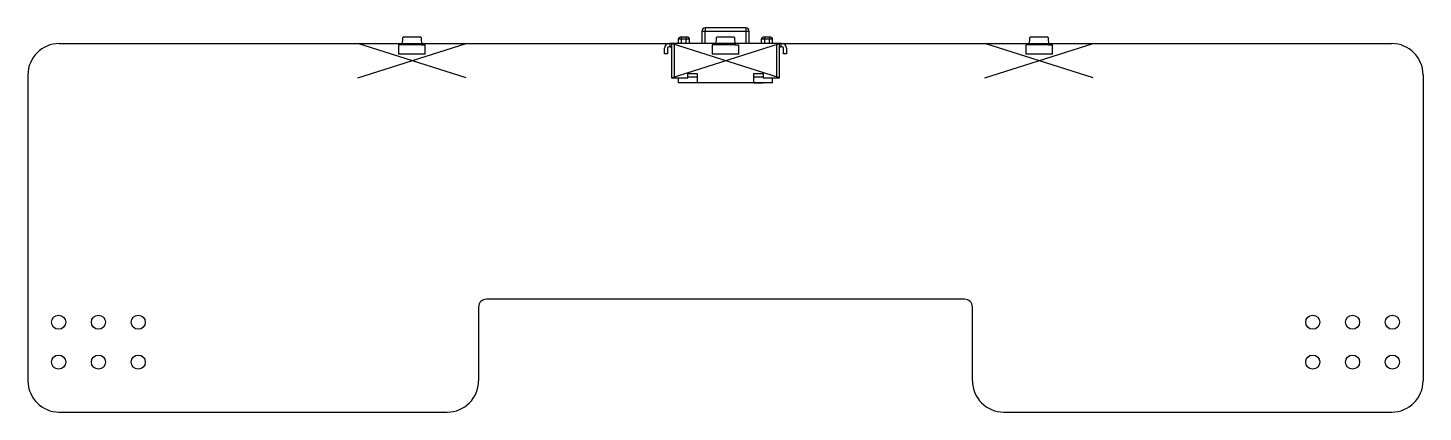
# Model space of a CAD drawing. Header units: millimetres. Extents: x 41.4 to 130.4, y 96.5 to 121.
import ezdxf

# ---------------------------------------------------------------- set-up
doc = ezdxf.new("R2010")
doc.units = ezdxf.units.MM
doc.linetypes.add('SLD-Solid', pattern=[0])

msp = doc.modelspace()

# ---------------------------------------------------------------- linework, layer by layer
at = {"color": 7, "linetype": 'SLD-Solid', "lineweight": 25}
for p, q in [((65.273, 119.927), (65.295, 120.379)), ((65.345, 120.427), (66.4, 120.427)), ((66.45, 120.379), (66.473, 119.927)), ((82.873, 120.298), (83.073, 120.298)), ((82.873, 119.998), (82.873, 120.298)), ((83.073, 120.398), (82.973, 120.398)), ((83.373, 120.398), (83.073, 120.398)), ((83.073, 120.298), (83.073, 120.398)), ((83.073, 120.298), (83.373, 120.298)), ((83.073, 119.998), (83.073, 120.298)), ((83.373, 120.398), (83.373, 120.298)), ((83.473, 120.398), (83.373, 120.398)), ((83.373, 120.298), (83.573, 120.298)), ((83.373, 119.998), (83.373, 120.298)), ((83.573, 119.998), (83.573, 120.298)), ((84.373, 120.798), (84.373, 119.998)), ((84.373, 120.798), (84.573, 120.798)), ((84.573, 120.998), (84.573, 120.798)), ((87.173, 120.998), (84.573, 120.998)), ((84.573, 120.798), (87.173, 120.798)), ((85.273, 119.927), (85.295, 120.379)), ((85.345, 120.427), (86.4, 120.427)), ((86.45, 120.379), (86.473, 119.927)), ((87.173, 120.998), (87.173, 120.798)), ((87.173, 120.798), (87.373, 120.798)), ((87.373, 119.998), (87.373, 120.798)), ((88.173, 120.298), (88.373, 120.298)), ((88.173, 119.998), (88.173, 120.298)), ((88.373, 120.398), (88.273, 120.398)), ((88.673, 120.398), (88.373, 120.398)), ((88.373, 120.298), (88.373, 120.398)), ((88.373, 120.298), (88.673, 120.298)), ((88.373, 119.998), (88.373, 120.298)), ((88.673, 120.398), (88.673, 120.298)), ((88.773, 120.398), (88.673, 120.398)), ((88.673, 120.298), (88.873, 120.298)), ((88.673, 119.998), (88.673, 120.298)), ((88.873, 119.998), (88.873, 120.298)), ((105.273, 119.927), (105.295, 120.379)), ((105.345, 120.427), (106.4, 120.427)), ((106.45, 120.379), (106.473, 119.927)), ((43.373, 119.998), (82.273, 119.998)), ((65.023, 119.927), (65.023, 119.928)), ((65.273, 119.928), (65.023, 119.928)), ((65.023, 119.927), (65.023, 119.327)), ((65.023, 119.927), (65.023, 119.927)), ((65.023, 119.327), (65.023, 119.327)), ((65.023, 119.327), (65.023, 119.326)), ((66.724, 119.326), (65.023, 119.326)), ((65.273, 119.927), (65.273, 119.928)), ((66.473, 119.927), (65.273, 119.927)), ((66.473, 119.928), (66.724, 119.928)), ((66.473, 119.927), (66.473, 119.928)), ((66.724, 119.326), (66.724, 119.928)), ((81.973, 119.348), (81.973, 119.698)), ((82.173, 119.348), (81.973, 119.348)), ((82.173, 119.698), (82.173, 119.348)), ((82.273, 119.998), (82.323, 119.998)), ((82.323, 119.798), (82.273, 119.798)), ((82.323, 119.998), (82.323, 119.798)), ((82.423, 119.998), (82.323, 119.998)), ((82.323, 119.798), (82.423, 119.798)), ((82.623, 119.998), (82.423, 119.998)), ((82.423, 119.998), (82.423, 117.823)), ((82.623, 117.823), (82.623, 119.998)), ((89.123, 119.998), (82.623, 119.998)), ((85.273, 119.928), (85.023, 119.928)), ((85.023, 119.927), (85.023, 119.928)), ((85.023, 119.927), (85.023, 119.327)), ((85.023, 119.927), (85.023, 119.927)), ((85.023, 119.327), (85.023, 119.327)), ((85.023, 119.327), (85.023, 119.326)), ((86.724, 119.326), (85.023, 119.326)), ((85.273, 119.927), (85.273, 119.928)), ((86.473, 119.927), (85.273, 119.927)), ((86.473, 119.927), (86.473, 119.928)), ((86.473, 119.928), (86.724, 119.928)), ((86.724, 119.326), (86.724, 119.928)), ((89.323, 119.998), (89.123, 119.998)), ((89.123, 119.998), (89.123, 117.823)), ((89.323, 117.823), (89.323, 119.998)), ((89.423, 119.998), (89.323, 119.998)), ((89.323, 119.798), (89.423, 119.798)), ((89.423, 119.798), (89.423, 119.998)), ((89.423, 119.998), (89.473, 119.998)), ((89.473, 119.798), (89.423, 119.798)), ((89.473, 119.998), (128.373, 119.998)), ((89.573, 119.348), (89.573, 119.698)), ((89.773, 119.348), (89.573, 119.348)), ((89.773, 119.698), (89.773, 119.348)), ((105.273, 119.928), (105.023, 119.928)), ((105.023, 119.927), (105.023, 119.928)), ((105.023, 119.927), (105.023, 119.927)), ((105.023, 119.927), (105.023, 119.327)), ((105.023, 119.327), (105.023, 119.327)), ((105.023, 119.327), (105.023, 119.326)), ((106.724, 119.326), (105.023, 119.326)), ((105.273, 119.927), (105.273, 119.928)), ((106.473, 119.927), (105.273, 119.927)), ((106.473, 119.927), (106.473, 119.928)), ((106.473, 119.928), (106.724, 119.928)), ((106.724, 119.326), (106.724, 119.928)), ((41.373, 117.998), (41.373, 98.498)), ((82.423, 117.823), (82.623, 117.823)), ((82.623, 117.823), (83.473, 117.823)), ((82.873, 117.498), (82.873, 117.823)), ((84.073, 117.498), (82.873, 117.498)), ((83.473, 117.848), (83.473, 118.098)), ((83.473, 118.098), (84.073, 118.098)), ((84.073, 117.848), (83.473, 117.848)), ((83.473, 117.823), (83.473, 117.848)), ((83.473, 117.489), (83.473, 117.498)), ((84.073, 117.489), (83.473, 117.489)), ((84.073, 118.098), (84.073, 117.848)), ((84.073, 117.848), (84.073, 117.498)), ((87.673, 117.498), (84.073, 117.498)), ((84.073, 117.498), (84.073, 117.489)), ((87.673, 117.848), (87.673, 118.098)), ((87.673, 118.098), (88.273, 118.098)), ((88.273, 117.848), (87.673, 117.848)), ((87.673, 117.498), (87.673, 117.848)), ((88.873, 117.498), (87.673, 117.498)), ((87.673, 117.498), (87.673, 117.489)), ((87.673, 117.489), (88.273, 117.489)), ((88.273, 118.098), (88.273, 117.848)), ((88.273, 117.848), (88.273, 117.823)), ((88.273, 117.823), (89.123, 117.823)), ((88.273, 117.489), (88.273, 117.498)), ((88.873, 117.498), (88.873, 117.823)), ((89.123, 117.823), (89.323, 117.823)), ((130.373, 117.998), (130.373, 98.498)), ((101.123, 103.698), (70.623, 103.698)), ((70.123, 103.198), (70.123, 98.498)), ((101.623, 98.498), (101.623, 103.198)), ((43.373, 96.498), (68.123, 96.498)), ((103.623, 96.498), (128.373, 96.498))]:
    msp.add_line(p, q, dxfattribs=at)
at = {"color": 8, "linetype": 'SLD-Solid', "lineweight": 25}
for p, q in [((84.573, 119.998), (84.573, 120.798)), ((87.173, 120.798), (87.173, 119.998))]:
    msp.add_line(p, q, dxfattribs=at)
at = {"color": 1}
for p, q in [((69.323, 117.823), (62.423, 119.998)), ((62.423, 117.823), (69.323, 119.998)), ((89.323, 117.823), (82.423, 119.998)), ((82.423, 117.823), (89.323, 119.998)), ((109.323, 117.823), (102.423, 119.998)), ((102.423, 117.823), (109.323, 119.998))]:
    msp.add_line(p, q, dxfattribs=at)
at = {"color": 7, "linetype": 'SLD-Solid', "lineweight": 25}
for centre in [(43.333, 102.228), (45.873, 102.228), (48.413, 102.228), (123.333, 102.228), (125.873, 102.228), (128.413, 102.228), (43.333, 99.688), (45.873, 99.688), (48.413, 99.688), (123.333, 99.688), (125.873, 99.688), (128.413, 99.688)]:
    msp.add_circle(centre, 0.45, dxfattribs=at)
for centre, radius, start, end in [((65.345, 120.377), 0.05, 90, 177.13759), ((66.4, 120.377), 0.05, 2.86241, 90), ((82.973, 120.298), 0.1, 90, 180), ((83.473, 120.298), 0.1, 0, 90), ((84.573, 120.798), 0.2, 90, 180), ((85.345, 120.377), 0.05, 90, 177.13759), ((86.4, 120.377), 0.05, 2.86241, 90), ((87.173, 120.798), 0.2, 0, 90), ((88.273, 120.298), 0.1, 90, 180), ((88.773, 120.298), 0.1, 0, 90), ((105.345, 120.377), 0.05, 90, 177.13759), ((106.4, 120.377), 0.05, 2.86241, 90), ((43.373, 117.998), 2, 90, 180), ((82.273, 119.698), 0.3, 90, 180), ((82.273, 119.698), 0.1, 90, 180), ((89.473, 119.698), 0.3, 0, 90), ((89.473, 119.698), 0.1, 0, 90), ((128.373, 117.998), 2, 0, 90), ((70.623, 103.198), 0.5, 90, 180), ((101.123, 103.198), 0.5, 0, 90), ((43.373, 98.498), 2, 180, 270), ((68.123, 98.498), 2, 270, 0), ((103.623, 98.498), 2, 180, 270), ((128.373, 98.498), 2, 270, 0)]:
    msp.add_arc(centre, radius, start, end, dxfattribs=at)

doc.saveas('drawing.dxf')
